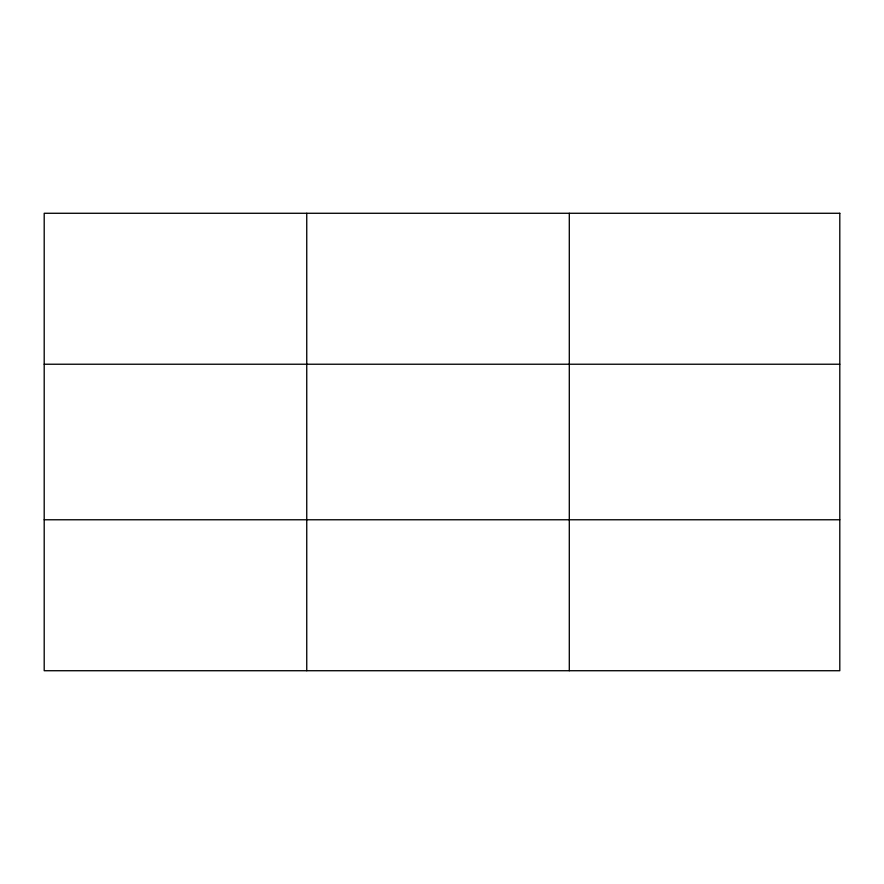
<?xml version="1.0" encoding="UTF-8"?>
<svg xmlns="http://www.w3.org/2000/svg" width="884" height="884" viewBox="0 0 884 884"><rect width="100%" height="100%" fill="white"/><g stroke="black" fill="none" stroke-linecap="round" stroke-linejoin="round"><path stroke-width="1.33" d="M306.748 670.724L306.748 213.276M569.296 670.724L569.296 213.276M44.2 364.23L839.8 364.23M44.2 519.77L839.8 519.77M839.8 213.276L839.8 670.724L44.2 670.724L44.2 213.276L839.8 213.276"/></g></svg>
